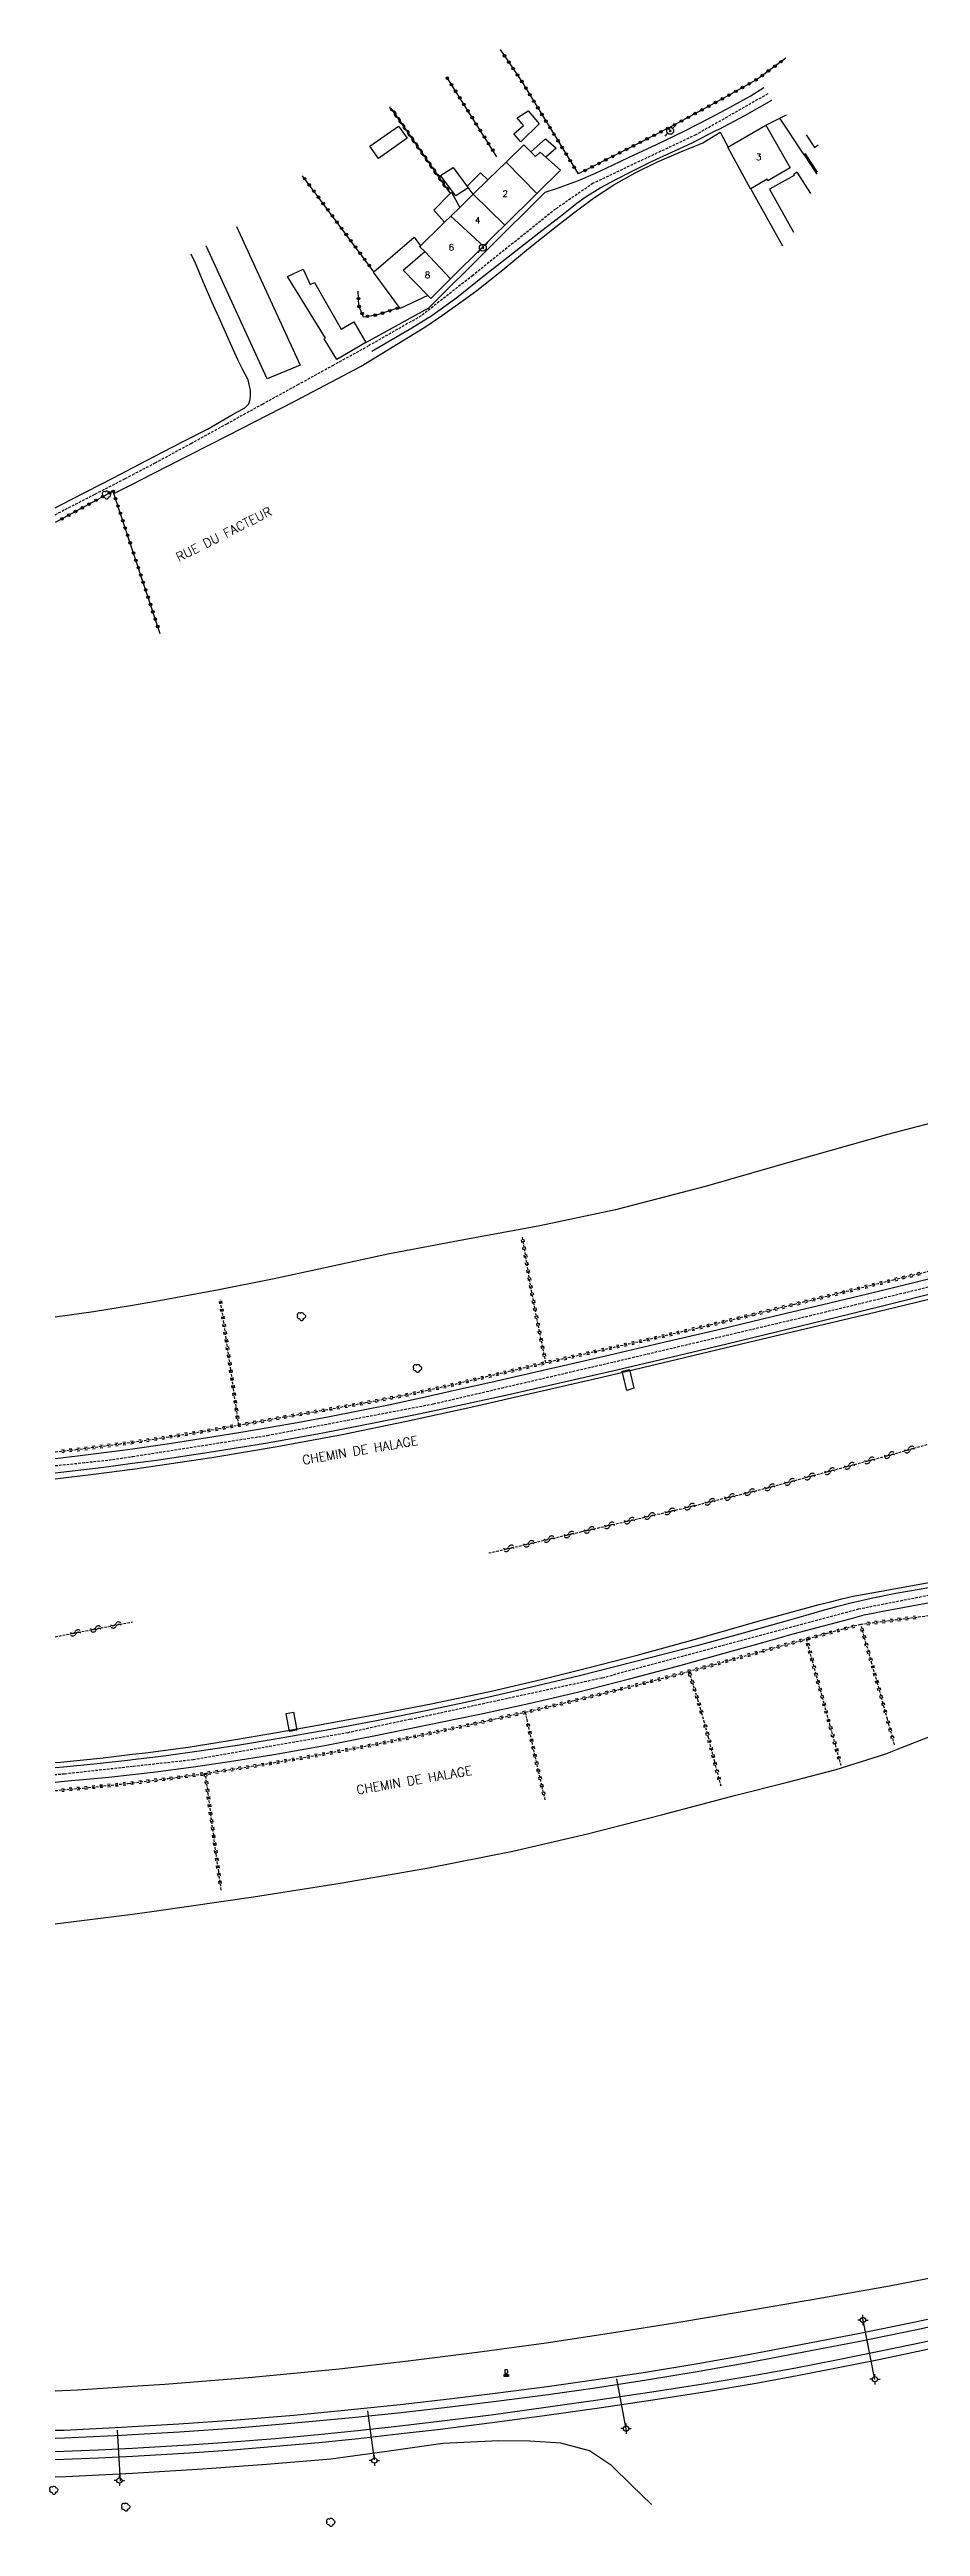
# Model space of a CAD drawing. Header units: millimetres. Extents: x 145999 to 147000, y 131011 to 132001.
# Drawn here: x 145998.9 to 146167.8, y 131019.6 to 131499.5 of the extents above; entities that cross this region are included whole.
import ezdxf
from ezdxf.enums import TextEntityAlignment as Align

# ---------------------------------------------------------------- set-up
doc = ezdxf.new("R2010")
doc.units = ezdxf.units.MM
doc.linetypes.add('DASHED', pattern=[0.75, 0.5, -0.25])
doc.layers.get('0').update_dxf_attribs({"linetype": 'CONTINUOUS'})
for name, color, linetype in [('W0001', 6, 'DASHED'), ('W0008', 7, 'CONTINUOUS'), ('W0014', 7, 'CONTINUOUS'), ('W0070', 7, 'DASHED'), ('W0101', 7, 'CONTINUOUS'), ('W0104', 1, 'CONTINUOUS'), ('W0105', 7, 'CONTINUOUS'), ('W0211', 2, 'CONTINUOUS'), ('W0214', 2, 'CONTINUOUS'), ('W0220', 5, 'DASHED'), ('W0300', 7, 'CONTINUOUS'), ('W0310', 3, 'CONTINUOUS'), ('W0322', 7, 'CONTINUOUS'), ('W0323', 7, 'CONTINUOUS'), ('W0330', 7, 'CONTINUOUS'), ('W0438', 7, 'CONTINUOUS'), ('W0473', 7, 'CONTINUOUS'), ('W0500', 5, 'DASHED'), ('W0510', 5, 'CONTINUOUS'), ('W0610', 7, 'CONTINUOUS'), ('W0611', 7, 'CONTINUOUS'), ('W0700', 7, 'CONTINUOUS'), ('W0989', 7, 'CONTINUOUS'), ('W0991', 7, 'CONTINUOUS'), ('W1102', 7, 'CONTINUOUS')]:
    doc.layers.add(name, color=color, linetype=linetype)
doc.styles.get("Standard").update_dxf_attribs({"font": 'romans.shx', "width": 0.85})

# ---------------------------------------------------------------- blocks, each defined once
blk = doc.blocks.new('T473')
for p, q in [((-0.166667, 0.166667), (0.166667, -0.166667)), ((-0.166667, -0.166667), (0.166667, 0.166667)), ((0.500001, 0.500001), (1.000002, 1.000002)), ((-1.000002, -1.000002), (-0.500001, -0.500001))]:
    blk.add_line(p, q)
blk.add_ellipse((0, 0), major_axis=(0.471405, 0.471405), ratio=1, start_param=5.4977871438, end_param=11.780972451)
blk = doc.blocks.new('T300')
for p, q in [((-0.8, 0.51), (-0.86, 0.34)), ((-0.86, 0.34), (-0.86, 0.17)), ((-0.86, 0.17), (-0.74, 0.06)), ((-0.69, 0.63), (-0.8, 0.51)), ((-0.8, -0.06), (-0.74, 0.06)), ((-0.74, 0.06), (-0.69, 0.11)), ((-0.57, 0.69), (-0.69, 0.63)), ((-0.46, 0.69), (-0.57, 0.69)), ((-0.29, 0.63), (-0.46, 0.69)), ((-0.29, 0.63), (-0.17, 0.74)), ((-0.23, 0.57), (-0.29, 0.63)), ((-0.17, 0.74), (-0.06, 0.8)), ((-0.06, 0.8), (0.06, 0.8)), ((0.06, 0.8), (0.23, 0.74)), ((0.23, 0.74), (0.34, 0.63)), ((0.34, 0.63), (0.4, 0.51)), ((0.46, 0.46), (0.34, 0.46)), ((0.4, 0.51), (0.4, 0.46)), ((0.57, 0.4), (0.46, 0.46)), ((0.57, 0.4), (0.69, 0.29)), ((0.69, 0.29), (0.74, 0.17)), ((0.74, 0.06), (0.69, -0.17)), ((0.74, 0.17), (0.74, 0.06)), ((-0.8, -0.17), (-0.8, -0.06)), ((-0.8, -0.23), (-0.8, -0.17)), ((-0.74, -0.34), (-0.8, -0.23)), ((-0.69, -0.4), (-0.74, -0.34)), ((-0.51, -0.46), (-0.69, -0.4)), ((-0.4, -0.46), (-0.51, -0.46)), ((-0.4, -0.46), (-0.34, -0.46)), ((-0.34, -0.46), (-0.34, -0.4)), ((-0.34, -0.51), (-0.34, -0.46)), ((-0.29, -0.63), (-0.34, -0.51)), ((-0.17, -0.74), (-0.29, -0.63)), ((-0.06, -0.8), (-0.17, -0.74)), ((0.06, -0.8), (-0.06, -0.8)), ((0.17, -0.74), (0.06, -0.8)), ((0.23, -0.69), (0.17, -0.74)), ((0.29, -0.46), (0.23, -0.46)), ((0.29, -0.63), (0.23, -0.69)), ((0.46, -0.4), (0.29, -0.46)), ((0.34, -0.51), (0.29, -0.63)), ((0.34, -0.51), (0.34, -0.46)), ((0.57, -0.34), (0.46, -0.4)), ((0.63, -0.29), (0.57, -0.34)), ((0.69, -0.17), (0.63, -0.29))]:
    blk.add_line(p, q)
blk = doc.blocks.new('T610')
for p, q in [((-0.500001, 0), (-1.000002, 0)), ((0, 0.500001), (0, 1.000002)), ((0.500001, 0), (1.000002, 0)), ((0, -0.500001), (0, -1.000002))]:
    blk.add_line(p, q)
blk.add_ellipse((0, 0), major_axis=(-0.353554, 0.353554), ratio=1, start_param=3.926990817, end_param=10.2101761242)
blk = doc.blocks.new('T438')
for p, q in [((-0.4, 0.2), (0.4, 0.2)), ((-0.4, -0.2), (-0.4, 0.2)), ((0.15, 1.1), (-0.3, 1.1)), ((-0.3, 1.1), (-0.3, 0.5)), ((-0.3, 0.5), (0.15, 0.5)), ((0.3, 0.65), (0.3, 0.95)), ((0.4, 0.2), (0.4, -0.2))]:
    blk.add_line(p, q)
at = {"flags": 128}
for points in [[(-0.4, -0.2), (0.4, 0.2)], [(0.4, -0.2), (-0.4, -0.2)]]:
    blk.add_lwpolyline(points, dxfattribs=at)
for centre, major_axis, start_param, end_param in [((0.15, 0.95), (0.106, -0.106), 0.785398, 2.356194), ((0.15, 0.65), (0.106, 0.106), 3.926991, 5.497787)]:
    blk.add_ellipse(centre, major_axis=major_axis, ratio=1, start_param=start_param, end_param=end_param)
blk = doc.blocks.new('croix')
for p, q in [((-3, 0), (3, 0)), ((0, -3), (0, 3))]:
    blk.add_line(p, q)
blk = doc.blocks.new('T818')
at = {"color": 16, "linetype": 'Continuous', "xscale": 0.0001666666666666667, "yscale": 0.0001666666666666667}
blk.add_blockref('croix', (0, 0), dxfattribs=at)
blk = doc.blocks.new('t310o')
at = {"color": 0, "linetype": 'Continuous'}
for centre, start, end in [((-0.5, 0.38), 216.8699, 323.1304), ((0.5, -0.37), 36.8699, 143.1303)]:
    blk.add_arc(centre, 0.625, start, end, dxfattribs=at)
blk = doc.blocks.new('t323o')
at = {"color": 0, "linetype": 'Continuous'}
for radius in [0.25, 0.15]:
    blk.add_circle((0, 0), radius, dxfattribs=at)
blk = doc.blocks.new('t220o')
at = {"color": 0, "linetype": 'Continuous'}
for p, q in [((-0.25, 0.25), (0.25, 0.25)), ((-0.25, -0.25), (0.25, -0.25))]:
    blk.add_line(p, q, dxfattribs=at)
blk = doc.blocks.new('t322o')
at = {"color": 0, "linetype": 'Continuous'}
for radius in [0.25, 0.15]:
    blk.add_circle((0, 0), radius, dxfattribs=at)
blk = doc.blocks.new('t500o')
at = {"color": 0, "linetype": 'Continuous'}
for centre, start, end in [((-0.5, 0.625), 216.8699, 323.1301), ((0.5, -0.125), 36.8699, 143.1301), ((0.5, -0.625), 36.8699, 143.1301), ((-0.5, 0.125), 216.8699, 323.1301)]:
    blk.add_arc(centre, 0.625, start, end, dxfattribs=at)

msp = doc.modelspace()

# ---------------------------------------------------------------- linework, layer by layer
at = {"layer": 'W0001'}
for points in [[(146138.18, 131490.91), (146124.23, 131482.98), (146104.31, 131473.59), (146097.04, 131468.6), (146080.99, 131455.74), (146070.96, 131447.89), (146060.66, 131442.04)], [(146015, 131226.91), (146041.17, 131231), (146073.35, 131237.1), (146108.25, 131245.22), (146146.22, 131254.17), (146183.6, 131263.21), (146227.02, 131274.33), (146227.02, 131274.34), (146256.7, 131282.18), (146287.34, 131290.61), (146319.11, 131299.65), (146349.72, 131308.08), (146377.52, 131316.08), (146401.11, 131323.45), (146424.36, 131330.6), (146454.5, 131340.42), (146483.96, 131350.49), (146504.23, 131357.85)], [(146068.88, 131176), (146106.12, 131184.05), (146155.76, 131197.37), (146185.41, 131203.18), (146199.99, 131205.86), (146208.73, 131207.79), (146220.49, 131211.1), (146230.86, 131213.82), (146251.33, 131219.3), (146271.88, 131224.89), (146289.36, 131229.73), (146309.49, 131235.22), (146330.55, 131240.75), (146351.86, 131246.53), (146369.61, 131251.41), (146383.23, 131256.8), (146396.38, 131262.2), (146402.29, 131264.49), (146411.57, 131267.26), (146438.67, 131274.56), (146468.5, 131282.65), (146488.59, 131288.56), (146499.63, 131291.96)], [(146000, 131225.13), (146011.12, 131226.31), (146015, 131226.91)], [(146068.88, 131176), (146056.79, 131173.39), (146026.78, 131168.13), (146015, 131166.83)], [(146015, 131166.83), (146001.82, 131165.38), (146000, 131165.23)]]:
    msp.add_lwpolyline(points, dxfattribs=at)
at = {"layer": 'W0008'}
for points in [[(146060.24, 131442.71), (146072.48, 131449.44), (146095.03, 131471.84), (146097.19, 131472.6), (146099.35, 131473.35), (146101.49, 131474.15), (146104.79, 131475.56), (146108.05, 131477.09), (146111.3, 131478.63), (146116.58, 131481.11), (146121.82, 131483.65), (146127.02, 131486.3), (146130.91, 131488.35), (146134.77, 131490.47), (146137.41, 131492.13)], [(146097.93, 131467.18), (146099.54, 131468.44), (146101.15, 131469.71), (146102.79, 131470.91), (146105.69, 131472.71), (146108.7, 131474.33), (146111.74, 131475.89), (146115.64, 131477.79), (146119.59, 131479.6), (146123.51, 131481.45), (146128.26, 131483.85)], [(146061.4, 131441.09), (146065.3, 131443.35), (146069.19, 131445.61), (146073.01, 131447.99), (146077.86, 131451.48), (146082.57, 131455.18), (146087.27, 131458.9), (146090.82, 131461.65), (146094.38, 131464.42), (146097.93, 131467.18)], [(146205.81, 131270.41), (146196.2, 131267.97), (146186.6, 131265.54), (146176.99, 131263.13), (146168.08, 131260.94), (146159.17, 131258.77), (146150.25, 131256.62), (146139.32, 131254), (146128.38, 131251.41), (146117.44, 131248.84), (146106.46, 131246.28), (146095.48, 131243.74), (146084.49, 131241.25), (146077.99, 131239.79), (146071.48, 131238.33), (146064.95, 131236.94), (146059.08, 131235.75), (146053.19, 131234.6), (146047.3, 131233.5), (146041.66, 131232.5), (146036.02, 131231.55), (146030.37, 131230.63), (146021.71, 131229.3), (146015, 131228.35)], [(146015, 131225.61), (146019.66, 131226.22), (146029.89, 131227.73), (146040.76, 131229.51), (146051.61, 131231.45), (146062.44, 131233.53), (146070.86, 131235.23), (146079.28, 131237.02), (146087.68, 131238.85), (146097.89, 131241.15), (146108.08, 131243.51), (146118.26, 131245.91), (146130.25, 131248.75), (146142.22, 131251.62), (146154.19, 131254.55), (146163.57, 131256.9), (146172.95, 131259.29), (146182.33, 131261.65), (146190.46, 131263.67), (146198.58, 131265.68), (146206.71, 131267.69)], [(146015, 131228.35), (146013.03, 131228.07), (146004.33, 131226.94), (146000, 131226.43)], [(146000, 131223.74), (146009.41, 131224.86), (146015, 131225.61)], [(146172.02, 131201.92), (146167.52, 131201.12), (146163.03, 131200.33), (146158.55, 131199.44), (146156.29, 131198.95), (146154.04, 131198.42), (146151.8, 131197.87), (146148.66, 131197.02), (146145.54, 131196.1), (146142.42, 131195.19), (146133.43, 131192.69), (146124.42, 131190.25), (146115.39, 131187.88), (146108.55, 131186.13), (146101.7, 131184.42), (146094.84, 131182.77), (146087.21, 131180.98), (146079.56, 131179.26), (146071.9, 131177.62), (146063.86, 131176)], [(146077.58, 131176), (146082.38, 131177), (146091.86, 131179.05), (146101.31, 131181.24), (146111.36, 131183.8), (146121.36, 131186.5), (146131.36, 131189.25), (146137.23, 131190.88), (146143.09, 131192.53), (146148.97, 131194.11), (146150.71, 131194.55), (146152.45, 131194.98), (146154.18, 131195.43), (146155.08, 131195.69), (146155.98, 131195.95), (146156.88, 131196.2), (146158.65, 131196.58), (146160.43, 131196.91), (146162.22, 131197.23), (146169.61, 131198.62)], [(146015, 131165.29), (146019.03, 131165.73), (146026.85, 131166.77), (146034.65, 131167.93), (146042.43, 131169.18), (146052.6, 131170.99), (146062.75, 131172.96), (146072.87, 131175.02), (146077.58, 131176)], [(146063.86, 131176), (146062.3, 131175.68), (146052.68, 131173.87), (146043.04, 131172.18), (146035.72, 131170.98), (146028.39, 131169.85), (146021.04, 131168.83), (146015, 131168.1)], [(146015, 131168.1), (146014.59, 131168.05), (146008.12, 131167.36), (146001.64, 131166.74), (146000, 131166.59)], [(146000, 131163.81), (146001.77, 131163.97), (146010.41, 131164.78), (146015, 131165.29)]]:
    msp.add_lwpolyline(points, dxfattribs=at)
at = {"layer": 'W0014'}
msp.add_lwpolyline([(146128.26, 131483.85), (146128.64, 131484.04), (146133.74, 131486.72), (146138.96, 131489.69), (146138.96, 131489.69), (146138.96, 131489.69)], dxfattribs=at)
at = {"layer": 'W0070'}
for points in [[(146015, 131417.13), (146019.39, 131419.42), (146026.34, 131423.18), (146033.26, 131426.99), (146040.18, 131430.81), (146047.01, 131434.55), (146053.83, 131438.3), (146060.66, 131442.04)], [(146000, 131409.37), (146001.93, 131410.39), (146007.76, 131413.38), (146013.58, 131416.38), (146015, 131417.13)]]:
    msp.add_lwpolyline(points, dxfattribs=at)
at = {"layer": 'W0101'}
for points in [[(146130.44, 131480.62), (146137.82, 131484.85)], [(146134.9, 131472.53), (146134.83, 131472.49), (146130.44, 131480.62)], [(146137.82, 131484.85), (146142.56, 131476.57), (146138.23, 131474.09), (146138.09, 131474.36), (146134.9, 131472.53)], [(146081.06, 131471.46), (146081.06, 131471.46), (146083.89, 131474.24), (146087.43, 131477.7)], [(146093.43, 131471.64), (146087.43, 131477.7)], [(146076.75, 131467.25), (146078.46, 131468.92), (146081.01, 131471.41), (146081.06, 131471.46)], [(146093.43, 131471.64), (146087.19, 131465.47)], [(146070.82, 131461.47), (146074.92, 131465.48), (146074.92, 131465.45), (146075.52, 131466.04), (146076.75, 131467.25)], [(146071.7, 131460.39), (146070.65, 131461.31), (146070.82, 131461.47)], [(146083.08, 131461.4), (146076.69, 131455.09)], [(146085.4, 131463.7), (146083.08, 131461.4)], [(146087.19, 131465.47), (146085.4, 131463.7)], [(146072.84, 131451.29), (146072.29, 131451.85), (146067.51, 131456.74), (146071.7, 131460.39)], [(146076.69, 131455.09), (146072.84, 131451.29)]]:
    msp.add_lwpolyline(points, dxfattribs=at)
at = {"layer": 'W0104'}
for points in [[(146090.33, 131481.62), (146088.95, 131483.2), (146090.81, 131484.81), (146089.57, 131486.24), (146091.69, 131487.61), (146093.86, 131485.11)], [(146066.59, 131484.68), (146068.26, 131482.31), (146062.72, 131478.41), (146061.05, 131480.78)], [(146077.68, 131471.18), (146074.72, 131475.1), (146077.16, 131476.64), (146080.11, 131472.71)], [(146054.59, 131439.48), (146052.14, 131443.46), (146052.39, 131443.61), (146045.04, 131455.55), (146048.11, 131456.93), (146049.42, 131454.01), (146050.26, 131454.38), (146055.45, 131445.31), (146057.94, 131446.73), (146060.24, 131442.71)]]:
    msp.add_lwpolyline(points, close=True, dxfattribs=at)
for points in [[(146137.82, 131484.85), (146140.54, 131486.22), (146141.82, 131486.86)], [(146145.25, 131479.1), (146140.54, 131486.22)], [(146087.43, 131477.7), (146090.87, 131481.07), (146092.23, 131479.67), (146093.14, 131478.75), (146094.02, 131479.62), (146095.13, 131478.64), (146097.97, 131476.13), (146093.43, 131471.64)], [(146092.23, 131479.67), (146095.08, 131482.2), (146097.14, 131480.42), (146095.13, 131478.64)], [(146145.64, 131482.96), (146147.24, 131480.54), (146147.99, 131481.03)], [(146081.06, 131471.46), (146079.92, 131473.02), (146082.49, 131475.62), (146083.89, 131474.24)], [(146146.56, 131471.64), (146143.87, 131475.74), (146143.19, 131475.29), (146143.28, 131475.11), (146138.53, 131472.46), (146143.19, 131464.09)], [(146147.84, 131475.72), (146145.5, 131479.27), (146145.25, 131479.1), (146147.72, 131475.35)], [(146075.52, 131466.04), (146073.4, 131468.41), (146076.61, 131471.58), (146076.88, 131471.85), (146078.46, 131468.92)], [(146141.08, 131461.43), (146134.9, 131472.53)], [(146035.16, 131465.22), (146047.54, 131438.33), (146041.13, 131435.69), (146029.25, 131461.47)], [(146072.29, 131451.85), (146066.92, 131449.3), (146066.77, 131449.5), (146061.73, 131456.36), (146061.82, 131456.44), (146069.6, 131463.13), (146070.82, 131461.47)]]:
    msp.add_lwpolyline(points, dxfattribs=at)
at = {"layer": 'W0105'}
msp.add_lwpolyline([(146110.83, 131239.68), (146109.97, 131243.42), (146111.36, 131243.74), (146112.19, 131240.16)], close=True, dxfattribs=at)
for points in [[(146044.99, 131176), (146044.79, 131177.1), (146046.21, 131177.36), (146046.46, 131176)], [(146046.46, 131176), (146046.85, 131173.86), (146045.43, 131173.6), (146044.99, 131176)]]:
    msp.add_lwpolyline(points, dxfattribs=at)
at = {"layer": 'W0211'}
for points in [[(146214.97, 131302.94), (146197.11, 131298.44), (146179.26, 131293.94), (146161.43, 131289.32), (146143.85, 131284.35), (146126.31, 131279.26), (146108.64, 131274.67), (146093.99, 131271.61), (146079.25, 131268.89), (146064.53, 131266.08), (146053.51, 131263.73), (146042.49, 131261.33), (146031.44, 131259.1), (146019.44, 131256.91), (146015, 131256.17)], [(146015, 131256.17), (146007.4, 131254.91), (146000, 131253.9)], [(146015, 131138.26), (146019.19, 131138.8), (146038.44, 131141.6), (146055.27, 131144.23), (146072.05, 131147.12), (146088.75, 131150.44), (146103.21, 131153.8), (146117.61, 131157.5), (146131.97, 131161.31), (146141.73, 131163.77), (146151.47, 131166.28), (146161.05, 131169.3), (146164.01, 131170.44), (146166.96, 131171.62), (146169.92, 131172.79), (146178.54, 131176)], [(146000, 131136.34), (146015, 131138.26)]]:
    msp.add_lwpolyline(points, dxfattribs=at)
at = {"layer": 'W0214'}
for points in [[(146115.64, 131023.85), (146111.76, 131027.62), (146107.87, 131031.39), (146103.6, 131034.25), (146098.06, 131035.75), (146092.04, 131036.12), (146086.01, 131036.2), (146075.16, 131035.67), (146064.31, 131034.11), (146053.45, 131032.66), (146041.01, 131031.6), (146028.56, 131030.69), (146016.1, 131029.92), (146015, 131029.87)], [(146015, 131029.87), (146002.09, 131029.22), (146000, 131029.14)]]:
    msp.add_lwpolyline(points, dxfattribs=at)
at = {"layer": 'W0220'}
for points in [[(146095.15, 131245.1), (146094.24, 131249.6), (146093.33, 131254.1), (146092.46, 131258.61), (146091.82, 131262.27), (146091.2, 131265.92), (146090.57, 131269.58)], [(146015, 131229.69), (146020.78, 131230.51), (146028.72, 131231.79), (146035.59, 131233), (146036.64, 131233.18), (146044.55, 131234.6), (146052.39, 131235.95), (146060.22, 131237.34), (146068.03, 131238.84), (146076.82, 131240.77), (146085.59, 131242.85), (146094.36, 131244.92), (146095.15, 131245.1), (146104.52, 131247.22), (146114.69, 131249.52), (146124.85, 131251.88), (146134.13, 131254.13), (146143.41, 131256.43), (146152.69, 131258.73), (146162.56, 131261.14), (146172.44, 131263.55), (146175.47, 131264.29), (146180.02, 131265.4)], [(146035.59, 131233), (146035.08, 131236.57), (146034.57, 131240.15), (146034.06, 131243.72), (146033.39, 131248.24), (146032.72, 131252.76), (146032.04, 131257.28)], [(146000, 131227.8), (146004.03, 131228.26), (146012.42, 131229.32), (146015, 131229.69)], [(146156.22, 131194.4), (146205.77, 131200.76), (146220.49, 131204.67)], [(146085.07, 131176), (146091.14, 131177.37), (146091.23, 131177.39), (146100.4, 131179.56), (146109.56, 131181.82), (146118.69, 131184.17), (146122.92, 131185.3), (146127.83, 131186.62), (146136.94, 131189.15), (146145.65, 131191.55), (146146.07, 131191.67), (146149.45, 131192.58), (146152.83, 131193.49), (146156.22, 131194.4)], [(146161.39, 131176), (146160.56, 131179.02), (146159.46, 131183), (146158.38, 131186.8), (146157.3, 131190.6), (146156.22, 131194.4)], [(146145.65, 131191.55), (146146.78, 131187.37), (146147.92, 131183.19), (146149.06, 131179.01), (146149.88, 131176)], [(146125.73, 131176), (146125.42, 131177.12), (146124.6, 131179.85), (146123.76, 131182.58), (146122.92, 131185.3)], [(146015, 131163.68), (146021.87, 131164.5), (146024.24, 131164.82), (146026.62, 131165.14), (146028.99, 131165.48), (146029.14, 131165.51), (146039.31, 131167.07), (146049.6, 131168.83), (146059.87, 131170.72), (146070.35, 131172.81), (146080.8, 131175.04), (146085.07, 131176)], [(146091.14, 131177.37), (146091.44, 131176)], [(146091.44, 131176), (146091.77, 131174.49), (146092.41, 131171.6), (146093.05, 131168.72), (146093.7, 131165.88), (146094.35, 131163.03), (146095.01, 131160.19)], [(146129.12, 131163.02), (146127.91, 131167.72), (146126.71, 131172.43), (146125.73, 131176)], [(146149.88, 131176), (146150.14, 131175.04), (146151.24, 131171.08), (146152.33, 131167.11)], [(146162.75, 131171.05), (146161.66, 131175.03), (146161.39, 131176)], [(146000, 131162.17), (146006.41, 131162.78), (146014.15, 131163.57), (146015, 131163.68)], [(146032.2, 131142.9), (146031.71, 131146.44), (146031.22, 131149.98), (146030.74, 131153.52), (146030.2, 131157.52), (146029.67, 131161.51), (146029.14, 131165.51)]]:
    msp.add_lwpolyline(points, dxfattribs=at)
at = {"layer": 'W0310'}
msp.add_lwpolyline([(146065.12, 131488.15), (146076.61, 131471.58)], dxfattribs=at)
at = {"layer": 'W0322'}
msp.add_lwpolyline([(146141.67, 131497.85), (146141.67, 131497.85), (146141.67, 131497.85), (146136.19, 131493.78), (146132.03, 131491.42), (146127.84, 131489.11), (146119.12, 131484.39), (146110.28, 131479.9), (146101.43, 131475.41)], dxfattribs=at)
at = {"layer": 'W0323'}
for points in [[(146086.3, 131499.5), (146090.44, 131493.38), (146101.43, 131475.41)], [(146085.65, 131478.74), (146075.93, 131494.16)], [(146061.82, 131456.44), (146047.97, 131475.03)], [(146066.77, 131449.5), (146062.5, 131448.12), (146059.78, 131447.68), (146058.88, 131449.84), (146058.73, 131452.72)], [(146011.22, 131413.97), (146000, 131407.85)], [(146015, 131402.52), (146011.38, 131413.48), (146011.22, 131413.97)], [(146020.36, 131386.29), (146015, 131402.52)]]:
    msp.add_lwpolyline(points, dxfattribs=at)
at = {"layer": 'W0330'}
for points in [[(146015, 131415.32), (146018.76, 131417.22), (146026.14, 131420.95), (146033.5, 131424.74), (146046.45, 131431.37), (146059.31, 131438.16), (146071.7, 131445.7), (146075.09, 131448.02), (146078.44, 131450.41), (146081.74, 131452.84), (146086.81, 131456.85), (146091.78, 131460.97), (146096.83, 131464.99), (146100.59, 131467.87), (146104.4, 131470.7), (146108.33, 131473.3), (146112.45, 131475.59), (146116.7, 131477.65), (146121.01, 131479.56), (146122.53, 131480.2), (146124.06, 131480.81), (146125.59, 131481.42)], [(146125.59, 131481.42), (146128.95, 131483.51), (146130.58, 131480.48)], [(146015, 131418.45), (146019.32, 131420.72), (146024.43, 131423.34), (146029.54, 131425.97), (146034.5, 131428.85), (146035.64, 131429.45), (146036.78, 131430.06), (146037.58, 131430.89), (146037.82, 131431.68), (146037.89, 131432.57), (146037.88, 131433.45), (146037.4, 131435.48), (146036.41, 131437.45), (146035.4, 131439.4), (146033.75, 131443.16), (146032.05, 131446.91), (146030.35, 131450.65), (146028.79, 131454.39), (146027.24, 131458.13), (146026.35, 131459.87)], [(146000, 131410.7), (146003.26, 131412.36), (146011.3, 131416.52), (146015, 131418.45)], [(146011.38, 131413.48), (146015, 131415.32)], [(146015, 131046.77), (146021.26, 131047.16), (146038.17, 131048.51), (146055.06, 131050.15), (146068.46, 131051.66), (146081.84, 131053.35), (146095.2, 131055.19), (146107.89, 131057.09), (146120.56, 131059.13), (146133.22, 131061.25), (146147.52, 131063.7), (146161.81, 131066.25), (146176.06, 131068.99), (146189.39, 131071.79), (146202.69, 131074.76), (146215.98, 131077.73)], [(146000, 131045.9), (146004.33, 131046.1), (146015, 131046.77)]]:
    msp.add_lwpolyline(points, dxfattribs=at)
at = {"layer": 'W0500'}
for points in [[(146084.08, 131208.21), (146102.18, 131212.36), (146120.27, 131216.5), (146138.32, 131220.87), (146163.59, 131227.67), (146188.75, 131234.89), (146213.94, 131242.05), (146236.75, 131248.25), (146259.58, 131254.38), (146282.4, 131260.58), (146307.99, 131267.65), (146333.56, 131274.8), (146359.09, 131282.06), (146381.66, 131288.6), (146404.21, 131295.23), (146426.72, 131301.98), (146449.27, 131308.73), (146471.8, 131315.61), (146494.14, 131323.01), (146507.77, 131327.83)], [(146000, 131191.98), (146015, 131194.87)]]:
    msp.add_lwpolyline(points, dxfattribs=at)
at = {"layer": 'W0510'}
for points in [[(146199.1, 131264.69), (146187.94, 131261.87), (146171.32, 131257.75), (146159.04, 131254.79), (146146.75, 131251.88), (146134.46, 131248.97), (146120.65, 131245.68), (146106.84, 131242.4), (146093.01, 131239.21), (146080.58, 131236.4), (146068.14, 131233.67), (146055.66, 131231.12), (146043.03, 131228.79), (146030.36, 131226.66), (146017.66, 131224.75), (146015, 131224.39)], [(146015, 131224.39), (146007.42, 131223.39), (146000, 131222.51)], [(146057.18, 131176), (146061.56, 131176.8), (146073.25, 131179.04), (146084.89, 131181.5), (146094.23, 131183.69), (146103.54, 131186.02), (146112.83, 131188.43), (146124.6, 131191.67), (146136.35, 131195.03), (146148.14, 131198.2), (146150.33, 131198.76), (146152.52, 131199.32), (146154.73, 131199.82), (146156.55, 131200.17), (146158.38, 131200.48), (146160.2, 131200.8), (146168.39, 131202.3), (146176.58, 131203.83), (146184.75, 131205.41), (146190.87, 131206.62), (146196.98, 131207.86), (146203.1, 131209.1)], [(146015, 131169.2), (146017.54, 131169.5), (146025.77, 131170.6), (146033.81, 131171.85), (146041.83, 131173.23), (146049.85, 131174.67), (146057.18, 131176)], [(146000, 131167.59), (146001.05, 131167.68), (146009.3, 131168.54), (146015, 131169.2)]]:
    msp.add_lwpolyline(points, dxfattribs=at)
at = {"layer": 'W0611'}
for points in [[(146158.96, 131048.1), (146156.65, 131059.87)], [(146110.8, 131038.12), (146108.91, 131048.17)], [(146061.9, 131032.48), (146060.6, 131042.02)], [(146012.68, 131028.37), (146012.08, 131038.25)]]:
    msp.add_lwpolyline(points, dxfattribs=at)
at = {"layer": 'W0700'}
for points in [[(146192.06, 131064.89), (146189.96, 131064.37), (146177.22, 131061.43), (146166.48, 131059.11), (146155.71, 131056.93), (146144.92, 131054.84), (146134.79, 131052.94), (146124.64, 131051.12), (146114.46, 131049.43), (146104.94, 131047.99), (146095.41, 131046.65), (146085.86, 131045.4), (146076.39, 131044.23), (146066.92, 131043.15), (146057.43, 131042.17), (146046.29, 131041.12), (146035.14, 131040.19), (146023.98, 131039.39), (146015, 131038.87)], [(146192.39, 131063.4), (146190.31, 131062.88), (146177.55, 131059.93), (146166.79, 131057.62), (146156.01, 131055.43), (146145.21, 131053.34), (146135.06, 131051.44), (146124.89, 131049.62), (146114.7, 131047.92), (146105.16, 131046.47), (146095.61, 131045.13), (146086.05, 131043.88), (146076.57, 131042.71), (146067.08, 131041.63), (146057.58, 131040.64), (146046.42, 131039.59), (146035.26, 131038.66), (146024.08, 131037.86), (146015, 131037.33)], [(146198.98, 131062.28), (146194.29, 131061.17), (146189.6, 131060.06), (146184.91, 131058.97), (146176.43, 131057.05), (146167.95, 131055.19), (146159.44, 131053.4), (146151.53, 131051.8), (146143.6, 131050.27), (146135.66, 131048.82), (146125.69, 131047.15), (146115.7, 131045.6), (146105.7, 131044.12), (146095.13, 131042.62), (146084.55, 131041.19), (146073.96, 131039.86), (146066.31, 131038.97), (146058.65, 131038.12), (146050.99, 131037.35), (146042.64, 131036.59), (146034.29, 131035.92), (146025.93, 131035.33), (146017.14, 131034.81), (146015, 131034.71)], [(146199.33, 131060.79), (146194.64, 131059.68), (146189.95, 131058.57), (146185.25, 131057.48), (146176.77, 131055.56), (146168.27, 131053.69), (146159.75, 131051.9), (146151.82, 131050.3), (146143.88, 131048.77), (146135.92, 131047.32), (146125.93, 131045.64), (146115.93, 131044.09), (146105.92, 131042.61), (146095.34, 131041.1), (146084.75, 131039.67), (146074.14, 131038.35), (146066.48, 131037.45), (146058.81, 131036.6), (146051.13, 131035.82), (146042.77, 131035.07), (146034.41, 131034.39), (146026.03, 131033.8), (146017.23, 131033.28), (146015, 131033.18)], [(146015, 131038.87), (146012.87, 131038.74), (146001.75, 131038.22), (146000, 131038.16)], [(146015, 131037.33), (146012.95, 131037.21), (146001.81, 131036.69), (146000, 131036.63)], [(146015, 131034.71), (146008.35, 131034.39), (146000, 131034.04)], [(146015, 131033.18), (146008.41, 131032.86), (146000, 131032.51)]]:
    msp.add_lwpolyline(points, dxfattribs=at)
at = {"layer": 'W1102'}
for points in [[(146081.06, 131471.46), (146087.19, 131465.47)], [(146083.08, 131461.4), (146076.75, 131467.25)], [(146076.69, 131455.09), (146071.7, 131460.39)]]:
    msp.add_lwpolyline(points, dxfattribs=at)

# ---------------------------------------------------------------- block references
at = {"layer": 'W0220'}
for p, rotation in [((146090.73, 131268.68), 99.63753811312328), ((146090.98, 131267.21), 99.63753811312328), ((146091.23, 131265.73), 99.63495286123127), ((146091.48, 131264.25), 99.63495286123127), ((146091.73, 131262.77), 99.63495286123127), ((146091.99, 131261.29), 100.0768803792913), ((146092.25, 131259.81), 100.0768803792913), ((146154.36, 131259.13), 13.72592626090473), ((146155.81, 131259.49), 13.72592626090473), ((146157.27, 131259.84), 13.72592626090473), ((146158.73, 131260.2), 13.72592626090473), ((146160.18, 131260.56), 13.72592626090473), ((146161.64, 131260.91), 13.72592626090473), ((146163.1, 131261.27), 13.70402245087572), ((146164.56, 131261.62), 13.70402245087572), ((146166.01, 131261.98), 13.70402245087572), ((146167.47, 131262.33), 13.70402245087572), ((146032.12, 131256.75), 98.48117069514917), ((146032.34, 131255.26), 98.48117069514917), ((146092.52, 131258.34), 100.891651116588), ((146092.8, 131256.87), 100.891651116588), ((146093.08, 131255.39), 100.891651116588), ((146135.43, 131254.45), 13.92429235620101), ((146136.88, 131254.81), 13.92429235620101), ((146138.34, 131255.17), 13.92429235620101), ((146139.79, 131255.53), 13.92429235620101), ((146141.25, 131255.89), 13.92429235620101), ((146142.71, 131256.26), 13.92429235620101), ((146144.16, 131256.62), 13.89519635519073), ((146145.62, 131256.98), 13.89519635519073), ((146147.07, 131257.34), 13.89519635519073), ((146148.53, 131257.7), 13.89519635519073), ((146149.99, 131258.06), 13.89519635519073), ((146151.44, 131258.42), 13.89519635519073), ((146152.9, 131258.78), 13.72592626090473), ((146032.56, 131253.78), 98.48117069514917), ((146032.79, 131252.3), 98.49357062730232), ((146033.01, 131250.81), 98.49357062730232), ((146093.37, 131253.92), 101.4395883866603), ((146093.67, 131252.45), 101.4395883866603), ((146093.97, 131250.98), 101.4395883866603), ((146094.26, 131249.51), 101.437114905407), ((146115, 131249.59), 13.06711906982855), ((146116.46, 131249.93), 13.06711906982855), ((146117.92, 131250.27), 13.06711906982855), ((146119.38, 131250.61), 13.06711906982855), ((146120.84, 131250.95), 13.06711906982855), ((146122.3, 131251.29), 13.06711906982855), ((146123.76, 131251.63), 13.06711906982855), ((146125.22, 131251.97), 13.61746039478368), ((146126.68, 131252.32), 13.61746039478368), ((146128.14, 131252.68), 13.61746039478368), ((146129.6, 131253.03), 13.61746039478368), ((146131.05, 131253.38), 13.61746039478368), ((146132.51, 131253.74), 13.61746039478368), ((146133.97, 131254.09), 13.61746039478368), ((146033.23, 131249.33), 98.49357062730232), ((146033.45, 131247.84), 98.36771037736717), ((146033.67, 131246.36), 98.36771037736717), ((146033.89, 131244.88), 98.36771037736717), ((146093.05, 131244.61), 13.29879543197642), ((146094.51, 131244.95), 12.81664764922535), ((146094.56, 131248.04), 101.437114905407), ((146094.86, 131246.57), 101.437114905407), ((146095.98, 131245.29), 12.7817918452471), ((146097.44, 131245.62), 12.7817918452471), ((146098.9, 131245.95), 12.7817918452471), ((146100.37, 131246.28), 12.7817918452471), ((146101.83, 131246.61), 12.7817918452471), ((146103.29, 131246.94), 12.7817918452471), ((146104.75, 131247.28), 12.73922728529217), ((146106.22, 131247.61), 12.73922728529217), ((146107.68, 131247.94), 12.73922728529217), ((146109.14, 131248.27), 12.73922728529217), ((146110.61, 131248.6), 12.73922728529217), ((146112.07, 131248.93), 12.73922728529217), ((146113.53, 131249.26), 12.73922728529217), ((146034.1, 131243.39), 98.19966598885658), ((146034.32, 131241.91), 98.19966598885658), ((146034.53, 131240.42), 98.19966598885658), ((146072.6, 131239.84), 12.36453600840881), ((146074.07, 131240.16), 12.36453600840881), ((146075.53, 131240.48), 12.36453600840881), ((146077, 131240.81), 13.34358745294168), ((146078.46, 131241.15), 13.34358745294168), ((146079.92, 131241.5), 13.34358745294168), ((146081.38, 131241.85), 13.34358745294168), ((146082.84, 131242.19), 13.34358745294168), ((146084.3, 131242.54), 13.34358745294168), ((146085.76, 131242.88), 13.29879543197642), ((146087.22, 131243.23), 13.29879543197642), ((146088.68, 131243.57), 13.29879543197642), ((146090.13, 131243.92), 13.29879543197642), ((146091.59, 131244.26), 13.29879543197642), ((146034.74, 131238.94), 98.11888328663414), ((146034.96, 131237.45), 98.11888328663414), ((146035.17, 131235.97), 98.11888328611182), ((146047.55, 131235.11), 9.846057014370981), ((146049.03, 131235.37), 9.846057014370981), ((146050.5, 131235.63), 9.846057014370981), ((146051.98, 131235.88), 9.846057014370981), ((146053.46, 131236.14), 10.01549257884567), ((146054.94, 131236.4), 10.01549257884567), ((146056.41, 131236.67), 10.01549257884567), ((146057.89, 131236.93), 10.01549257884567), ((146059.37, 131237.19), 10.01549257884567), ((146060.84, 131237.46), 10.87463990947469), ((146062.32, 131237.74), 10.87463990947469), ((146063.79, 131238.02), 10.87463990947469), ((146065.26, 131238.31), 10.87463990947469), ((146066.74, 131238.59), 10.87463990947469), ((146068.21, 131238.88), 12.36453600840881), ((146069.67, 131239.2), 12.36453600840881), ((146071.14, 131239.52), 12.36453600840881), ((146019.46, 131230.33), 8.105116309848963), ((146020.94, 131230.54), 9.14600716887677), ((146022.42, 131230.78), 9.14600716887677), ((146023.9, 131231.02), 9.14600716887677), ((146025.38, 131231.26), 9.14600716887677), ((146026.86, 131231.49), 9.14600716887677), ((146028.34, 131231.73), 9.14600716887677), ((146029.82, 131231.99), 9.950910416176002), ((146031.3, 131232.25), 9.950910416176002), ((146032.78, 131232.5), 9.950910416176002), ((146034.25, 131232.76), 9.950910416176002), ((146035.38, 131234.48), 98.11888328611182), ((146035.73, 131233.02), 9.976728697999276), ((146037.21, 131233.28), 10.11941150802511), ((146038.69, 131233.55), 10.11941150802511), ((146040.16, 131233.81), 10.11941150802511), ((146041.64, 131234.07), 10.11941150802511), ((146043.12, 131234.34), 10.11941150802511), ((146044.59, 131234.6), 9.846057014370981), ((146046.07, 131234.86), 9.846057014370981), ((146001.49, 131227.97), 6.394862559901163), ((146002.98, 131228.14), 6.394862559901163), ((146004.47, 131228.31), 7.261266404445236), ((146005.96, 131228.5), 7.261266404445236), ((146007.45, 131228.69), 7.261266404445236), ((146008.94, 131228.88), 7.261266404445236), ((146010.42, 131229.07), 7.261266404445236), ((146011.91, 131229.26), 7.261266404445236), ((146013.4, 131229.46), 8.102172874696608), ((146014.88, 131229.67), 8.102172874696608), ((146016.49, 131229.9), 8.105116309848963), ((146017.97, 131230.11), 8.105116309848963), ((146147.53, 131192.06), 15.10310282456502), ((146148.98, 131192.45), 15.10310282456502), ((146150.42, 131192.84), 15.03569462313788), ((146151.87, 131193.23), 15.03569462313788), ((146153.32, 131193.62), 15.05148536395167), ((146154.77, 131194.01), 15.05148536395167), ((146156.52, 131193.33), 105.9155045331157), ((146156.93, 131191.89), 105.9155045331157), ((146157.7, 131194.59), 7.317777427805742), ((146159.19, 131194.78), 7.317777427805742), ((146160.68, 131194.97), 7.317777427805742), ((146162.17, 131195.16), 7.317777427805742), ((146163.65, 131195.36), 7.317777427805742), ((146165.14, 131195.55), 7.317777427805742), ((146166.63, 131195.74), 7.317777427805742), ((146130.18, 131187.27), 15.53448373748689), ((146131.62, 131187.68), 15.53448373748689), ((146133.07, 131188.08), 15.53448373748689), ((146134.51, 131188.48), 15.53448373748689), ((146135.96, 131188.88), 15.53448373748689), ((146137.4, 131189.28), 15.40486104089122), ((146138.85, 131189.68), 15.40486104089122), ((146140.3, 131190.08), 15.40486104089122), ((146141.74, 131190.48), 15.40486104089122), ((146143.19, 131190.88), 15.40486104089122), ((146144.63, 131191.27), 15.40486104089122), ((146145.94, 131190.47), 285.1878429378345), ((146146.08, 131191.67), 15.10310282456502), ((146146.33, 131189.02), 285.1878429378345), ((146146.73, 131187.58), 285.1878429378345), ((146157.34, 131190.44), 105.9334372731215), ((146157.76, 131189), 105.9334372731215), ((146158.17, 131187.56), 105.9334372731215), ((146111.33, 131182.28), 14.38260206683385), ((146112.78, 131182.65), 14.38260206683385), ((146114.23, 131183.02), 14.38260206683385), ((146115.69, 131183.4), 14.38260206683385), ((146117.14, 131183.77), 14.38260206683385), ((146118.59, 131184.14), 14.38260206683385), ((146120.04, 131184.53), 15.03687200194046), ((146121.49, 131184.92), 15.03687200194046), ((146122.94, 131185.31), 15.04171286884791), ((146123.13, 131184.62), 107.2282316998638), ((146123.57, 131183.18), 107.2282316998638), ((146124.39, 131185.7), 15.04171286884791), ((146125.84, 131186.09), 15.04171286884791), ((146127.28, 131186.48), 15.04171286884791), ((146128.73, 131186.87), 15.53448373748689), ((146147.12, 131186.13), 285.1913085063728), ((146147.51, 131184.68), 285.1913085063728), ((146147.9, 131183.23), 285.1913085063728), ((146158.58, 131186.12), 105.7640618305108), ((146158.99, 131184.67), 105.7640618305108), ((146159.39, 131183.23), 105.7640618305108), ((146092.38, 131177.66), 13.31254889699768), ((146093.84, 131178.01), 13.31254889699768), ((146095.3, 131178.35), 13.31254889699768), ((146096.76, 131178.7), 13.31254889699768), ((146098.22, 131179.04), 13.31254889699768), ((146099.68, 131179.39), 13.31254889699768), ((146101.14, 131179.74), 13.89182539944282), ((146102.59, 131180.1), 13.89182539944282), ((146104.05, 131180.46), 13.89182539944282), ((146105.51, 131180.82), 13.89182539944282), ((146106.96, 131181.18), 13.89182539944282), ((146108.42, 131181.54), 13.89182539944282), ((146109.87, 131181.91), 14.38260206683385), ((146124.02, 131181.75), 107.2031079304856), ((146124.46, 131180.32), 107.2031079304856), ((146124.89, 131178.88), 106.6434510411449), ((146125.32, 131177.44), 106.6434510411449), ((146148.3, 131181.79), 285.2551187031591), ((146148.69, 131180.34), 285.2551187031591), ((146149.09, 131178.89), 285.3532581220403), ((146149.49, 131177.45), 285.3532581220403), ((146159.79, 131181.78), 105.5152097597597), ((146160.2, 131180.34), 105.5152097597597), ((146160.6, 131178.89), 105.367431764458), ((146160.99, 131177.45), 105.367431764458), ((146069.75, 131172.69), 11.25104896297053), ((146071.21, 131172.99), 12.05319987931638), ((146072.68, 131173.3), 12.05319987931638), ((146074.15, 131173.62), 12.05319987931638), ((146075.62, 131173.93), 12.05319987931638), ((146077.08, 131174.24), 12.05319987931638), ((146078.55, 131174.56), 12.05319987931638), ((146080.02, 131174.87), 12.05319987931638), ((146081.48, 131175.19), 12.7078653191271), ((146082.94, 131175.52), 12.7078653191271), ((146084.41, 131175.85), 12.7078653191271), ((146086.53, 131176.33), 12.70755374433556), ((146088, 131176.66), 12.70755374433556), ((146089.46, 131176.99), 12.70755374433556), ((146090.92, 131177.32), 12.70755374433556), ((146091.7, 131174.82), 282.3684280592587), ((146092.02, 131173.36), 282.3835315428491), ((146126.1, 131174.63), 105.3434018064401), ((146126.5, 131173.18), 105.3434018064401), ((146149.94, 131175.79), 285.3260920258604), ((146150.34, 131174.34), 285.4004120983854), ((146150.74, 131172.89), 285.4004120983854), ((146161.56, 131175.39), 105.3955492543904), ((146161.96, 131173.94), 105.3572111128476), ((146044.68, 131167.99), 9.674277292891537), ((146046.16, 131168.24), 9.674277292891537), ((146047.64, 131168.49), 9.674277292891537), ((146049.12, 131168.74), 9.674277292891537), ((146050.6, 131169.01), 10.46289797434435), ((146052.07, 131169.28), 10.46289797434435), ((146053.55, 131169.55), 10.46289797434435), ((146055.02, 131169.83), 10.46289797434435), ((146056.5, 131170.1), 10.46289797434435), ((146057.97, 131170.37), 10.46289797434435), ((146059.45, 131170.64), 10.46289797434435), ((146060.92, 131170.93), 11.25104896297053), ((146062.39, 131171.22), 11.25104896297053), ((146063.86, 131171.52), 11.25104896297053), ((146065.33, 131171.81), 11.25104896297053), ((146066.8, 131172.1), 11.25104896297053), ((146068.27, 131172.39), 11.25104896297053), ((146092.34, 131171.89), 282.3835315428491), ((146092.67, 131170.43), 282.5435469855515), ((146092.99, 131168.96), 282.5435469855515), ((146126.88, 131171.73), 104.3650001955066), ((146127.26, 131170.28), 104.3650001955066), ((146127.63, 131168.83), 104.3650001955066), ((146151.14, 131171.45), 285.4004120983854), ((146151.53, 131170), 285.4041098647101), ((146151.93, 131168.56), 285.4041098647101), ((146162.36, 131172.49), 105.3572111128476), ((146010.45, 131163.19), 5.868230369604578), ((146011.94, 131163.35), 5.868230369604578), ((146013.43, 131163.5), 5.868230369604578), ((146014.92, 131163.67), 6.834808660429978), ((146016.49, 131163.85), 6.815801097779262), ((146017.98, 131164.03), 6.815801097779262), ((146019.47, 131164.21), 6.815801097779262), ((146020.96, 131164.39), 6.815801097779262), ((146022.45, 131164.57), 7.62941981277874), ((146023.93, 131164.77), 7.62941981277874), ((146025.42, 131164.98), 7.917032436434633), ((146026.9, 131165.19), 8.136868506864378), ((146028.39, 131165.4), 8.136868506864378), ((146029.18, 131165.2), 97.54296885216752), ((146029.38, 131163.71), 97.54296885216752), ((146029.87, 131165.62), 8.736842845057945), ((146031.36, 131165.85), 8.736842845057945), ((146032.84, 131166.08), 8.736842845057945), ((146034.32, 131166.3), 8.736842845057945), ((146035.8, 131166.53), 8.736842845057945), ((146037.29, 131166.76), 8.736842845057945), ((146038.77, 131166.99), 8.736842845057945), ((146040.25, 131167.23), 9.674277292891537), ((146041.73, 131167.48), 9.674277292891537), ((146043.21, 131167.73), 9.674277292891537), ((146093.33, 131167.5), 282.8312472145035), ((146093.66, 131166.04), 282.8312472145035), ((146094, 131164.58), 282.9931449141138), ((146094.33, 131163.11), 282.9931449141138), ((146128, 131167.37), 104.3565040095172), ((146128.37, 131165.92), 104.3565040095172), ((146128.75, 131164.47), 104.3565040095172), ((146001.49, 131162.31), 5.467924590446657), ((146002.99, 131162.45), 5.467924590446657), ((146004.48, 131162.59), 5.467924590446657), ((146005.97, 131162.74), 5.467924590446657), ((146007.47, 131162.89), 5.868230369604578), ((146008.96, 131163.04), 5.868230369604578), ((146029.58, 131162.22), 97.54296885216752), ((146029.78, 131160.73), 97.55706312996979), ((146029.97, 131159.25), 97.55706312996979), ((146094.67, 131161.65), 282.9931449145422), ((146030.17, 131157.76), 97.55706312996979), ((146030.37, 131156.27), 97.62940794032208), ((146030.57, 131154.79), 97.62940794032208), ((146030.77, 131153.3), 97.76516601850935), ((146030.97, 131151.81), 97.76516601850935), ((146031.17, 131150.33), 97.76516601850935), ((146031.38, 131148.84), 97.82867961074479), ((146031.58, 131147.36), 97.82867961074479), ((146031.79, 131145.87), 97.8445549906323), ((146031.99, 131144.38), 97.8445549906323)]:
    msp.add_blockref('t220o', p, dxfattribs=dict(at, rotation=rotation))
at = {"layer": 'W0300'}
for p in [(146010, 131413.2), (145999.75, 131026.61), (146013.71, 131023.34)]:
    msp.add_blockref('T300', p, dxfattribs=at)
at = {"layer": 'W0300', "rotation": 359.9999899820874}
for p in [(146047.78, 131254.02), (146070.28, 131243.96), (146053.48, 131020.4)]:
    msp.add_blockref('T300', p, dxfattribs=at)
at = {"layer": 'W0310', "rotation": 304.7443250663951}
for p in [(146065.5, 131487.61), (146066.35, 131486.37), (146067.21, 131485.14), (146068.06, 131483.91), (146068.92, 131482.68), (146069.77, 131481.44), (146070.63, 131480.21), (146071.48, 131478.98), (146072.34, 131477.75), (146073.19, 131476.51), (146074.05, 131475.28), (146074.9, 131474.05), (146075.76, 131472.82)]:
    msp.add_blockref('t310o', p, dxfattribs=at)
at = {"layer": 'W0322'}
for p, rotation in [((146137.14, 131494.48), 216.5975686714625), ((146138.34, 131495.37), 216.5975686714625), ((146139.55, 131496.27), 216.5975686714625), ((146140.75, 131497.16), 216.5975686714625), ((146129.37, 131489.95), 208.8207640671732), ((146130.68, 131490.68), 208.8207640671732), ((146132, 131491.4), 208.8207640671732), ((146133.3, 131492.14), 209.5443394599778), ((146134.61, 131492.88), 209.5443394599778), ((146135.91, 131493.62), 209.5443394599778), ((146120.14, 131484.94), 208.4549994088649), ((146121.46, 131485.66), 208.4549994088649), ((146122.78, 131486.37), 208.4549994088649), ((146124.1, 131487.09), 208.4549994088649), ((146125.42, 131487.8), 208.4549994088649), ((146126.74, 131488.52), 208.4549994088649), ((146128.06, 131489.23), 208.8207640671732), ((146110.8, 131480.16), 206.9189316144069), ((146112.13, 131480.84), 206.9189316144069), ((146113.47, 131481.52), 206.9189316144069), ((146114.81, 131482.2), 206.9189316144069), ((146116.15, 131482.88), 206.9189316144069), ((146117.48, 131483.56), 206.9189316144069), ((146118.82, 131484.24), 206.9189316144069), ((146102.77, 131476.09), 206.918931614257), ((146104.11, 131476.77), 206.918931614257), ((146105.45, 131477.44), 206.918931614257), ((146106.78, 131478.12), 206.918931614257), ((146108.12, 131478.8), 206.918931614257), ((146109.46, 131479.48), 206.918931614257)]:
    msp.add_blockref('t322o', p, dxfattribs=dict(at, rotation=rotation))
at = {"layer": 'W0323'}
for p, rotation in [((146087.12, 131498.29), 304.1013630208588), ((146087.96, 131497.05), 304.1013630208588), ((146088.8, 131495.81), 304.1013630208588), ((146089.64, 131494.57), 304.1013630208588), ((146076.05, 131493.97), 122.2220118801869), ((146076.85, 131492.7), 122.2220118801869), ((146077.65, 131491.43), 122.2220118801869), ((146078.45, 131490.16), 122.2220118801869), ((146090.48, 131493.32), 301.4473540905087), ((146091.26, 131492.04), 301.4473540905087), ((146092.04, 131490.76), 301.4473540905087), ((146092.83, 131489.48), 301.4473540905087), ((146079.25, 131488.89), 122.2220118801869), ((146080.05, 131487.62), 122.2220118801869), ((146080.85, 131486.35), 122.2220118801869), ((146081.65, 131485.08), 122.2220118801869), ((146093.61, 131488.2), 301.4473540905087), ((146094.39, 131486.92), 301.4473540905087), ((146095.17, 131485.64), 301.4473540905087), ((146082.45, 131483.81), 122.2220118801869), ((146083.25, 131482.55), 122.2220118801869), ((146084.05, 131481.28), 122.2220118801869), ((146084.85, 131480.01), 122.2220118801869), ((146095.96, 131484.36), 301.4473540905087), ((146096.74, 131483.09), 301.4473540905087), ((146097.52, 131481.81), 301.4473540905087), ((146098.3, 131480.53), 301.4473540905087), ((146099.09, 131479.25), 301.4473540905087), ((146099.87, 131477.97), 301.4473540905087), ((146100.65, 131476.69), 301.4473540905087), ((146048.38, 131474.49), 126.6809586423438), ((146049.27, 131473.28), 126.6809586423438), ((146050.17, 131472.08), 126.6809586423438), ((146051.06, 131470.88), 126.6809586423438), ((146051.96, 131469.68), 126.6809586423438), ((146052.86, 131468.47), 126.6809586423438), ((146053.75, 131467.27), 126.6809586423438), ((146054.65, 131466.07), 126.6809586423438), ((146055.54, 131464.86), 126.6809586423438), ((146056.44, 131463.66), 126.6809586423438), ((146057.34, 131462.46), 126.6809586423438), ((146058.23, 131461.25), 126.6809586423438), ((146059.13, 131460.05), 126.6809586423438), ((146060.02, 131458.85), 126.6809586423438), ((146060.92, 131457.65), 126.6809586423438), ((146058.81, 131451.22), 93.12357453509036), ((146058.93, 131449.73), 112.6292861173137), ((146059.51, 131448.35), 112.6292861173137), ((146060.55, 131447.81), 189.1092203964209), ((146062.03, 131448.04), 189.1092203964209), ((146063.48, 131448.44), 197.9950588982495), ((146064.91, 131448.9), 197.9950588982495), ((146066.33, 131449.36), 197.9950588982495), ((146009.22, 131412.88), 208.6366664872456), ((146010.53, 131413.6), 208.6366664872456), ((146011.24, 131413.91), 108.2586546718916), ((146001.32, 131408.57), 208.6366664872456), ((146002.63, 131409.29), 208.6366664872456), ((146003.95, 131410), 208.6366664872456), ((146005.27, 131410.72), 208.6366664872456), ((146006.58, 131411.44), 208.6366664872456), ((146007.9, 131412.16), 208.6366664872456), ((146011.71, 131412.49), 108.2717938763284), ((146012.18, 131411.06), 108.2717938763284), ((146012.65, 131409.64), 108.2717938763284), ((146013.12, 131408.22), 108.2717938763284), ((146013.59, 131406.79), 108.2717938763284), ((146014.06, 131405.37), 108.2717938763284), ((146014.53, 131403.94), 108.2717938763284), ((146015.19, 131401.95), 108.272678414291), ((146015.66, 131400.53), 108.272678414291), ((146016.13, 131399.1), 108.272678414291), ((146016.6, 131397.68), 108.272678414291), ((146017.07, 131396.26), 108.272678414291), ((146017.54, 131394.83), 108.272678414291), ((146018.01, 131393.41), 108.272678414291), ((146018.48, 131391.98), 108.272678414291), ((146018.95, 131390.56), 108.272678414291), ((146019.42, 131389.13), 108.272678414291), ((146019.89, 131387.71), 108.272678414291)]:
    msp.add_blockref('t323o', p, dxfattribs=dict(at, rotation=rotation))
at = {"layer": 'W0438'}
msp.add_blockref('T438', (146087.49, 131048.82), dxfattribs=at)
at = {"layer": 'W0473', "rotation": 359.9999899820874}
msp.add_blockref('T473', (146119.26, 131483.75), dxfattribs=at)
at = {"layer": 'W0473'}
msp.add_blockref('T473', (146082.93, 131461.1), dxfattribs=at)
at = {"layer": 'W0500'}
for p, rotation in [((146154.06, 131225.1), 15.05312097419685), ((146157.92, 131226.14), 15.05312097419685), ((146161.79, 131227.18), 15.05312097419685), ((146165.64, 131228.25), 16.0286645421442), ((146138.61, 131220.95), 15.05312097419685), ((146142.47, 131221.99), 15.05312097419685), ((146146.33, 131223.02), 15.05312097419685), ((146150.2, 131224.06), 15.05312097419685), ((146119.17, 131216.25), 12.90834858318802), ((146123.06, 131217.18), 13.60054251661931), ((146126.95, 131218.12), 13.60054251661931), ((146130.84, 131219.06), 13.60054251661931), ((146134.72, 131220), 13.60054251661931), ((146095.77, 131210.89), 12.90603004477082), ((146099.67, 131211.78), 12.90603004477082), ((146103.57, 131212.68), 12.90834858318802), ((146107.47, 131213.57), 12.90834858318802), ((146111.37, 131214.46), 12.90834858318802), ((146115.27, 131215.36), 12.90834858318802), ((146087.98, 131209.1), 12.90603004477082), ((146091.88, 131209.99), 12.90603004477082), ((146003.93, 131192.74), 10.9253054744316), ((146007.86, 131193.49), 10.9253054744316), ((146011.78, 131194.25), 10.9253054744316)]:
    msp.add_blockref('t500o', p, dxfattribs=dict(at, rotation=rotation))
at = {"layer": 'W0610', "rotation": 359.9999899820874}
for p in [(146156.65, 131059.59), (146158.97, 131048.13), (146110.7, 131038.55), (146061.9, 131032.37)]:
    msp.add_blockref('T610', p, dxfattribs=at)
at = {"layer": 'W0610'}
msp.add_blockref('T610', (146012.45, 131028.49), dxfattribs=at)
at = {"layer": 'W0611', "rotation": 3.471911740988213}
for p in [(146012.08, 131038.25), (146012.68, 131028.37)]:
    msp.add_blockref('T818', p, dxfattribs=at)

# ---------------------------------------------------------------- texts
at = {"layer": 'W0989'}
for s, rotation, p in [('RUE DU FACTEUR', 26.7912, (146023.59, 131400.99)), ('CHEMIN DE HALAGE', 9.7498, (146047.93, 131226.19)), ('CHEMIN DE HALAGE', 9.7498, (146058.43, 131162.27))]:
    msp.add_text(s, height=1.75, rotation=rotation, dxfattribs=at).set_placement(p, align=Align.MIDDLE_LEFT)
at = {"layer": 'W0991'}
for s, p in [('3', (146136.43, 131478.67)), ('2', (146087.28, 131471.58)), ('4', (146081.92, 131466.43)), ('6', (146076.83, 131461.17)), ('8', (146072.19, 131455.84))]:
    msp.add_text(s, height=1.25, dxfattribs=at).set_placement(p, align=Align.MIDDLE_CENTER)

doc.saveas('drawing.dxf')
